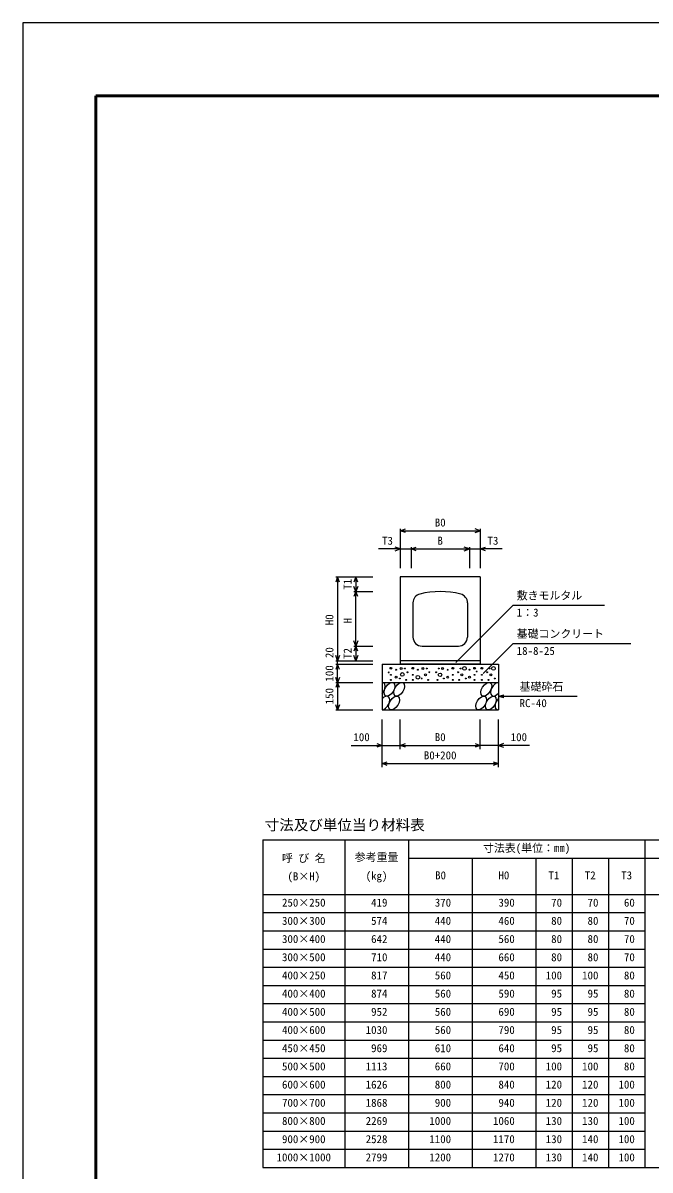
# Model space of a CAD drawing. Units: millimetres, scale not verified. Extents: x -8390 to 25210, y 0 to 11880.
# Drawn here: x -8390 to -4942, y 5576 to 11880 of the extents above; entities that cross this region are included whole.
import ezdxf
from ezdxf.enums import TextEntityAlignment as Align

# ---------------------------------------------------------------- set-up
doc = ezdxf.new("R2010")
doc.units = ezdxf.units.MM
doc.header["$LTSCALE"] = 20
for name, color, linetype, lineweight in [('Defpoints_3', 5, 'Continuous', 25), ('DIM', 7, 'Continuous', 25), ('HATCH', 6, 'Continuous', 25), ('HYO', 3, 'Continuous', 25), ('HYO2', 4, 'Continuous', 25), ('OUTLINE', 3, 'Continuous', 25), ('TXT', 7, 'Continuous', 25), ('WAKU', 3, 'Continuous', 50)]:
    doc.layers.add(name, color=color, linetype=linetype, lineweight=lineweight)
doc.styles.add('ＭＳ ゴシック', font='')
doc.styles.get('ＭＳ ゴシック').set_extended_font_data('MS Gothic')

msp = doc.modelspace()

# ---------------------------------------------------------------- linework, layer by layer
at = {"layer": 'Defpoints_3'}
for p, q in [((8410, 11880), (-8390, 11880)), ((-8390, 11880), (-8390, 0))]:
    msp.add_line(p, q, dxfattribs=at)
at = {"layer": 'DIM'}
for p, q in [((-6315.62, 9089.17), (-6287.43, 9099.43)), ((-6315.62, 9099.17), (-6315.62, 8884.17)), ((-6315.62, 9089.17), (-5875.62, 9089.17)), ((-6287.43, 9078.91), (-6315.62, 9089.17)), ((-5875.62, 9089.17), (-5903.81, 9099.43)), ((-5903.81, 9078.91), (-5875.62, 9089.17)), ((-5875.62, 9099.17), (-5875.62, 8884.17)), ((-6315.62, 8989.17), (-6435.62, 8989.17)), ((-6315.62, 8989.17), (-6343.81, 8999.43)), ((-6343.81, 8978.91), (-6315.62, 8989.17)), ((-6315.62, 8989.17), (-6255.62, 8989.17)), ((-6255.62, 8989.17), (-6227.43, 8999.43)), ((-6255.62, 8999.17), (-6255.62, 8884.17)), ((-6255.62, 8989.17), (-5935.62, 8989.17)), ((-6227.43, 8978.91), (-6255.62, 8989.17)), ((-5935.62, 8989.17), (-5963.81, 8999.43)), ((-5963.81, 8978.91), (-5935.62, 8989.17)), ((-5935.62, 8999.17), (-5935.62, 8884.17)), ((-5935.62, 8989.17), (-5875.62, 8989.17)), ((-5875.62, 8989.17), (-5847.43, 8999.43)), ((-5847.43, 8978.91), (-5875.62, 8989.17)), ((-5755.62, 8989.17), (-5875.62, 8989.17)), ((-6659.82, 8835.14), (-6670.08, 8806.95)), ((-6669.82, 8835.14), (-6465.62, 8835.14)), ((-6659.82, 8835.14), (-6659.82, 8375.14)), ((-6649.56, 8806.95), (-6659.82, 8835.14)), ((-6559.82, 8835.14), (-6570.08, 8806.95)), ((-6559.82, 8835.14), (-6559.82, 8755.14)), ((-6549.56, 8806.95), (-6559.82, 8835.14)), ((-6559.82, 8755.14), (-6570.08, 8783.33)), ((-6549.56, 8783.33), (-6559.82, 8755.14)), ((-6559.82, 8755.14), (-6570.08, 8726.95)), ((-6569.82, 8755.14), (-6465.62, 8755.14)), ((-6559.82, 8455.14), (-6559.82, 8755.14)), ((-6549.56, 8726.95), (-6559.82, 8755.14)), ((-5695.05, 8679.38), (-6009.93, 8364.5)), ((-5695.05, 8679.38), (-5192.39, 8679.38)), ((-6559.82, 8455.14), (-6570.08, 8483.33)), ((-6559.82, 8455.14), (-6570.08, 8426.95)), ((-6569.82, 8455.14), (-6465.62, 8455.14)), ((-6549.56, 8483.33), (-6559.82, 8455.14)), ((-6559.82, 8455.14), (-6559.82, 8375.14)), ((-6549.56, 8426.95), (-6559.82, 8455.14)), ((-5695.05, 8468.79), (-5858.71, 8305.14)), ((-5695.05, 8468.79), (-5048.18, 8468.79)), ((-6659.82, 8375.14), (-6670.08, 8403.33)), ((-6649.56, 8403.33), (-6659.82, 8375.14)), ((-6559.82, 8375.14), (-6570.08, 8403.33)), ((-6549.56, 8403.33), (-6559.82, 8375.14)), ((-6659.82, 8355.14), (-6670.08, 8326.95)), ((-6669.82, 8375.14), (-6465.62, 8375.14)), ((-6669.82, 8355.14), (-6465.62, 8355.14)), ((-6659.82, 8355.14), (-6659.82, 8375.14)), ((-6659.82, 8255.14), (-6659.82, 8355.14)), ((-6649.56, 8326.95), (-6659.82, 8355.14)), ((-6659.82, 8255.14), (-6670.08, 8283.33)), ((-6649.56, 8283.33), (-6659.82, 8255.14)), ((-6659.82, 8255.14), (-6670.08, 8226.95)), ((-6669.82, 8255.14), (-6465.62, 8255.14)), ((-6659.82, 8255.14), (-6659.82, 8105.14)), ((-6649.56, 8226.95), (-6659.82, 8255.14)), ((-6659.82, 8105.14), (-6670.08, 8133.33)), ((-6649.56, 8133.33), (-6659.82, 8105.14)), ((-5775.62, 8180.14), (-5746.64, 8187.91)), ((-5775.62, 8180.14), (-5342.31, 8180.14)), ((-5775.62, 8180.14), (-5746.64, 8172.38)), ((-6669.82, 8105.14), (-6465.62, 8105.14)), ((-6415.62, 7789.63), (-6415.62, 8051.97)), ((-6315.62, 7889.63), (-6315.62, 8051.97)), ((-5875.62, 7889.63), (-5875.62, 8051.97)), ((-5775.62, 7789.63), (-5775.62, 8051.97)), ((-6585.62, 7909.63), (-6415.62, 7909.63)), ((-6443.81, 7919.89), (-6415.62, 7909.63)), ((-6415.62, 7909.63), (-6443.81, 7899.37)), ((-6415.62, 7909.63), (-6315.62, 7909.63)), ((-6315.62, 7909.63), (-6287.43, 7919.89)), ((-6315.62, 7909.63), (-5875.62, 7909.63)), ((-6287.43, 7899.37), (-6315.62, 7909.63)), ((-5903.81, 7919.89), (-5875.62, 7909.63)), ((-5875.62, 7909.63), (-5903.81, 7899.37)), ((-5775.62, 7909.63), (-5875.62, 7909.63)), ((-5747.43, 7919.89), (-5775.62, 7909.63)), ((-5605.62, 7909.63), (-5775.62, 7909.63)), ((-5775.62, 7909.63), (-5747.43, 7899.37)), ((-6415.62, 7809.63), (-6387.43, 7819.89)), ((-5803.81, 7819.89), (-5775.62, 7809.63)), ((-6415.62, 7809.63), (-5775.62, 7809.63)), ((-6387.43, 7799.37), (-6415.62, 7809.63)), ((-5775.62, 7809.63), (-5803.81, 7799.37))]:
    msp.add_line(p, q, dxfattribs=at)
at = {"layer": 'HATCH'}
for centre, radius in [((-6366.73, 8333.19), 5), ((-6338.69, 8325.32), 2.5), ((-6310.65, 8332.32), 5), ((-6289.62, 8332.32), 2.5), ((-6246.73, 8333.19), 5), ((-6218.69, 8325.32), 2.5), ((-6190.65, 8332.32), 5), ((-6169.62, 8332.32), 2.5), ((-6103.76, 8332.32), 2.5), ((-6082.73, 8332.32), 5), ((-6054.7, 8325.32), 2.5), ((-6026.66, 8333.19), 5), ((-5983.76, 8332.32), 2.5), ((-5962.73, 8332.32), 10), ((-5934.7, 8325.32), 2.5), ((-5906.66, 8333.19), 5), ((-5866.81, 8333.19), 5), ((-5823.92, 8332.32), 2.5), ((-5802.89, 8332.32), 10), ((-6379.14, 8310.4), 2.5), ((-6366.73, 8297.3), 2.5), ((-6366.73, 8269.29), 2.5), ((-6338.69, 8284.17), 5), ((-6317.66, 8277.17), 2.5), ((-6304.11, 8299.31), 10), ((-6282.61, 8269.29), 2.5), ((-6275.6, 8311.31), 2.5), ((-6246.73, 8297.3), 2.5), ((-6246.73, 8269.29), 2.5), ((-6218.69, 8284.17), 10), ((-6197.66, 8277.17), 2.5), ((-6176.63, 8297.3), 5), ((-6162.61, 8269.29), 2.5), ((-6155.6, 8311.31), 2.5), ((-6117.78, 8311.31), 2.5), ((-6110.77, 8269.29), 2.5), ((-6096.75, 8297.3), 10), ((-6075.73, 8277.17), 2.5), ((-6054.7, 8284.17), 5), ((-6026.66, 8297.3), 2.5), ((-6026.66, 8269.29), 2.5), ((-5997.78, 8311.31), 2.5), ((-5990.77, 8269.29), 2.5), ((-5976.75, 8297.3), 5), ((-5955.73, 8277.17), 2.5), ((-5934.7, 8284.17), 5), ((-5906.66, 8297.3), 2.5), ((-5906.66, 8269.29), 2.5), ((-5895.32, 8315.63), 2.5), ((-5866.81, 8297.3), 2.5), ((-5866.81, 8269.29), 2.5), ((-5837.94, 8311.31), 2.5), ((-5830.93, 8269.29), 2.5), ((-5816.91, 8297.3), 5), ((-5795.88, 8277.17), 2.5)]:
    msp.add_circle(centre, radius, dxfattribs=at)
for centre in [(-6374.78, 8217.62), (-6321.57, 8217.62), (-5842.69, 8217.62), (-6349.46, 8142.63), (-5870.58, 8142.63), (-5817.37, 8142.63)]:
    msp.add_ellipse(centre, major_axis=(21.81, 35.31), ratio=0.5792, dxfattribs=at)
for centre, start_param, end_param in [((-6427.98, 8217.62), 4.385593, 6.6745444), ((-5789.48, 8217.62), 0.3357715, 4.4411806), ((-6402.66, 8142.63), 3.5111464, 7.548991), ((-5764.16, 8142.63), 1.2110787, 3.5658734)]:
    msp.add_ellipse(centre, major_axis=(21.81, 35.31), ratio=0.5792, start_param=start_param, end_param=end_param, dxfattribs=at)
at = {"layer": 'HYO'}
for p, q in [((-7070.58, 7390.25), (-7070.58, 5590.25)), ((-7070.58, 7390.25), (-2320.58, 7390.25)), ((-6620.58, 7390.25), (-6620.58, 5590.25)), ((-6270.58, 7390.25), (-6270.58, 5590.25)), ((-4970.58, 7390.25), (-4970.58, 5590.25)), ((-6270.58, 7290.25), (-3220.58, 7290.25)), ((-5920.58, 7290.25), (-5920.58, 5590.25)), ((-5570.58, 7290.25), (-5570.58, 5590.25)), ((-5370.58, 7290.25), (-5370.58, 5590.25)), ((-5170.58, 7290.25), (-5170.58, 5590.25)), ((-7070.58, 7090.25), (-2320.58, 7090.25)), ((-7070.58, 5590.25), (-2320.58, 5590.25))]:
    msp.add_line(p, q, dxfattribs=at)
at = {"layer": 'HYO2'}
for p, q in [((-7070.58, 6990.25), (-4970.58, 6990.25)), ((-7070.58, 6890.25), (-4970.58, 6890.25)), ((-7070.58, 6790.25), (-4970.58, 6790.25)), ((-7070.58, 6690.25), (-4970.58, 6690.25)), ((-7070.58, 6590.25), (-4970.58, 6590.25)), ((-7070.58, 6490.25), (-4970.58, 6490.25)), ((-7070.58, 6390.25), (-4970.58, 6390.25)), ((-7070.58, 6290.25), (-4970.58, 6290.25)), ((-7070.58, 6190.25), (-4970.58, 6190.25)), ((-7070.58, 6090.25), (-4970.58, 6090.25)), ((-7070.58, 5990.25), (-4970.58, 5990.25)), ((-7070.58, 5890.25), (-4970.58, 5890.25)), ((-7070.58, 5790.25), (-4970.58, 5790.25)), ((-7070.58, 5690.25), (-4970.58, 5690.25))]:
    msp.add_line(p, q, dxfattribs=at)
at = {"layer": 'OUTLINE'}
for p, q in [((-6315.62, 8835.14), (-6315.62, 8355.14)), ((-5875.62, 8835.14), (-6315.62, 8835.14)), ((-5875.62, 8835.14), (-5875.62, 8355.14)), ((-6245.62, 8692.44), (-6245.62, 8505.14)), ((-5945.62, 8692.44), (-5945.62, 8505.14)), ((-6195.62, 8455.14), (-5995.62, 8455.14)), ((-6415.62, 8355.14), (-5775.62, 8355.14)), ((-6415.62, 8355.14), (-6415.62, 8105.14)), ((-5875.62, 8375.14), (-6315.62, 8375.14)), ((-5875.62, 8355.14), (-6315.62, 8355.14)), ((-5775.62, 8355.14), (-5775.62, 8105.14)), ((-6415.62, 8255.14), (-5775.62, 8255.14)), ((-6415.62, 8105.14), (-5775.62, 8105.14))]:
    msp.add_line(p, q, dxfattribs=at)
for centre, radius, start, end in [((-6195.62, 8692.44), 50, 104.47751, 178.81568), ((-6095.62, 8305.14), 450, 75.52249, 104.47751), ((-5995.62, 8692.44), 50, 0, 75.52249), ((-6195.62, 8505.14), 50, 180, 270), ((-5995.62, 8505.14), 50, 270, 0)]:
    msp.add_arc(centre, radius, start, end, dxfattribs=at)
at = {"layer": 'WAKU'}
for p, q in [((8010, 11480), (-7990, 11480)), ((-7990, 11480), (-7990, 400))]:
    msp.add_line(p, q, dxfattribs=at)

# ---------------------------------------------------------------- texts
at = {"layer": 'DIM', "style": 'ＭＳ ゴシック'}
for s, p in [('B0', (-6125.62, 9099.17)), ('T3', (-6415.62, 8999.17)), ('B', (-6110.62, 8999.17)), ('T3', (-5835.62, 8999.17)), ('敷きモルタル', (-5675.05, 8698.11)), ('1：3', (-5675.05, 8604.3)), ('基礎コンクリート', (-5675.05, 8487.53)), ('18-8-25', (-5675.05, 8393.71)), ('基礎砕石', (-5659.3, 8197.31)), ('RC-40', (-5659.3, 8106.62)), ('100', (-6573.06, 7919.63)), ('B0', (-6125.62, 7919.63)), ('100', (-5708.18, 7919.63)), ('B0+200', (-6185.62, 7819.63))]:
    msp.add_text(s, height=43.99, dxfattribs=at).set_placement(p, align=Align.BOTTOM_LEFT)
for s, p in [('T1', (-6569.82, 8765.14)), ('H0', (-6669.82, 8570.14)), ('H', (-6569.82, 8580.14)), ('20', (-6669.82, 8389.35)), ('T2', (-6569.82, 8385.14)), ('100', (-6669.82, 8260.14)), ('150', (-6669.82, 8135.14))]:
    msp.add_text(s, height=43.99, rotation=90, dxfattribs=at).set_placement(p, align=Align.BOTTOM_LEFT)
at = {"layer": 'TXT', "style": 'ＭＳ ゴシック'}
for s, height, p in [('寸法及び単位当り材料表', 58.65, (-7060.58, 7425.25)), ('呼 び 名', 43.99, (-6965.58, 7254.59)), ('参考重量', 43.99, (-6565.58, 7260.25)), ('寸法表(単位：㎜)', 43.99, (-5860.58, 7310.25)), ('(B×H)', 43.99, (-6935.58, 7154.59)), ('(kg)', 43.99, (-6505.58, 7157.48)), ('B0', 43.99, (-6123.78, 7160.25)), ('H0', 43.99, (-5775.58, 7160.25)), ('T1', 43.99, (-5500.58, 7160.25)), ('T2', 43.99, (-5300.58, 7160.25)), ('T3', 43.99, (-5100.58, 7160.25)), ('250×250', 43.99, (-6965.58, 7010.25)), (' 419', 43.99, (-6505.58, 7010.25)), (' 370', 43.99, (-6155.58, 7010.25)), (' 390', 43.99, (-5805.58, 7010.25)), (' 70', 43.99, (-5515.58, 7010.25)), (' 70', 43.99, (-5315.58, 7010.25)), (' 60', 43.99, (-5115.58, 7010.25)), ('300×300', 43.99, (-6965.58, 6910.25)), (' 574', 43.99, (-6505.58, 6910.25)), (' 440', 43.99, (-6155.58, 6910.25)), (' 460', 43.99, (-5805.58, 6910.25)), (' 80', 43.99, (-5515.58, 6910.25)), (' 80', 43.99, (-5315.58, 6910.25)), (' 70', 43.99, (-5115.58, 6910.25)), ('300×400', 43.99, (-6965.58, 6810.25)), (' 642', 43.99, (-6505.58, 6810.25)), (' 440', 43.99, (-6155.58, 6810.25)), (' 560', 43.99, (-5805.58, 6810.25)), (' 80', 43.99, (-5515.58, 6810.25)), (' 80', 43.99, (-5315.58, 6810.25)), (' 70', 43.99, (-5115.58, 6810.25)), ('300×500', 43.99, (-6965.58, 6710.25)), (' 710', 43.99, (-6505.58, 6710.25)), (' 440', 43.99, (-6155.58, 6710.25)), (' 660', 43.99, (-5805.58, 6710.25)), (' 80', 43.99, (-5515.58, 6710.25)), (' 80', 43.99, (-5315.58, 6710.25)), (' 70', 43.99, (-5115.58, 6710.25)), ('400×250', 43.99, (-6965.58, 6610.25)), (' 817', 43.99, (-6505.58, 6610.25)), (' 560', 43.99, (-6155.58, 6610.25)), (' 450', 43.99, (-5805.58, 6610.25)), ('100', 43.99, (-5515.58, 6610.25)), ('100', 43.99, (-5315.58, 6610.25)), (' 80', 43.99, (-5115.58, 6610.25)), ('400×400', 43.99, (-6965.58, 6510.25)), (' 874', 43.99, (-6505.58, 6510.25)), (' 560', 43.99, (-6155.58, 6510.25)), (' 590', 43.99, (-5805.58, 6510.25)), (' 95', 43.99, (-5515.58, 6510.25)), (' 95', 43.99, (-5315.58, 6510.25)), (' 80', 43.99, (-5115.58, 6510.25)), ('400×500', 43.99, (-6965.58, 6410.25)), (' 952', 43.99, (-6505.58, 6410.25)), (' 560', 43.99, (-6155.58, 6410.25)), (' 690', 43.99, (-5805.58, 6410.25)), (' 95', 43.99, (-5515.58, 6410.25)), (' 95', 43.99, (-5315.58, 6410.25)), (' 80', 43.99, (-5115.58, 6410.25)), ('400×600', 43.99, (-6965.58, 6310.25)), ('1030', 43.99, (-6505.58, 6310.25)), (' 560', 43.99, (-6155.58, 6310.25)), (' 790', 43.99, (-5805.58, 6310.25)), (' 95', 43.99, (-5515.58, 6310.25)), (' 95', 43.99, (-5315.58, 6310.25)), (' 80', 43.99, (-5115.58, 6310.25)), ('450×450', 43.99, (-6965.58, 6210.25)), (' 969', 43.99, (-6505.58, 6210.25)), (' 610', 43.99, (-6155.58, 6210.25)), (' 640', 43.99, (-5805.58, 6210.25)), (' 95', 43.99, (-5515.58, 6210.25)), (' 95', 43.99, (-5315.58, 6210.25)), (' 80', 43.99, (-5115.58, 6210.25)), ('500×500', 43.99, (-6965.58, 6110.25)), ('1113', 43.99, (-6505.58, 6110.25)), (' 660', 43.99, (-6155.58, 6110.25)), (' 700', 43.99, (-5805.58, 6110.25)), ('100', 43.99, (-5515.58, 6110.25)), ('100', 43.99, (-5315.58, 6110.25)), (' 80', 43.99, (-5115.58, 6110.25)), ('600×600', 43.99, (-6965.58, 6010.25)), ('1626', 43.99, (-6505.58, 6010.25)), (' 800', 43.99, (-6155.58, 6010.25)), (' 840', 43.99, (-5805.58, 6010.25)), ('120', 43.99, (-5515.58, 6010.25)), ('120', 43.99, (-5315.58, 6010.25)), ('100', 43.99, (-5115.58, 6010.25)), ('700×700', 43.99, (-6965.58, 5910.25)), ('1868', 43.99, (-6505.58, 5910.25)), (' 900', 43.99, (-6155.58, 5910.25)), (' 940', 43.99, (-5805.58, 5910.25)), ('120', 43.99, (-5515.58, 5910.25)), ('120', 43.99, (-5315.58, 5910.25)), ('100', 43.99, (-5115.58, 5910.25)), ('800×800', 43.99, (-6965.58, 5810.25)), ('2269', 43.99, (-6505.58, 5810.25)), ('1000', 43.99, (-6155.58, 5810.25)), ('1060', 43.99, (-5805.58, 5810.25)), ('130', 43.99, (-5515.58, 5810.25)), ('130', 43.99, (-5315.58, 5810.25)), ('100', 43.99, (-5115.58, 5810.25)), ('900×900', 43.99, (-6965.58, 5710.25)), ('2528', 43.99, (-6505.58, 5710.25)), ('1100', 43.99, (-6155.58, 5710.25)), ('1170', 43.99, (-5805.58, 5710.25)), ('130', 43.99, (-5515.58, 5710.25)), ('140', 43.99, (-5315.58, 5710.25)), ('100', 43.99, (-5115.58, 5710.25)), ('1000×1000', 43.99, (-6995.58, 5610.25)), ('2799', 43.99, (-6505.58, 5610.25)), ('1200', 43.99, (-6155.58, 5610.25)), ('1270', 43.99, (-5805.58, 5610.25)), ('130', 43.99, (-5515.58, 5610.25)), ('140', 43.99, (-5315.58, 5610.25)), ('100', 43.99, (-5115.58, 5610.25))]:
    msp.add_text(s, height=height, dxfattribs=at).set_placement(p, align=Align.BOTTOM_LEFT)

doc.saveas('drawing.dxf')
